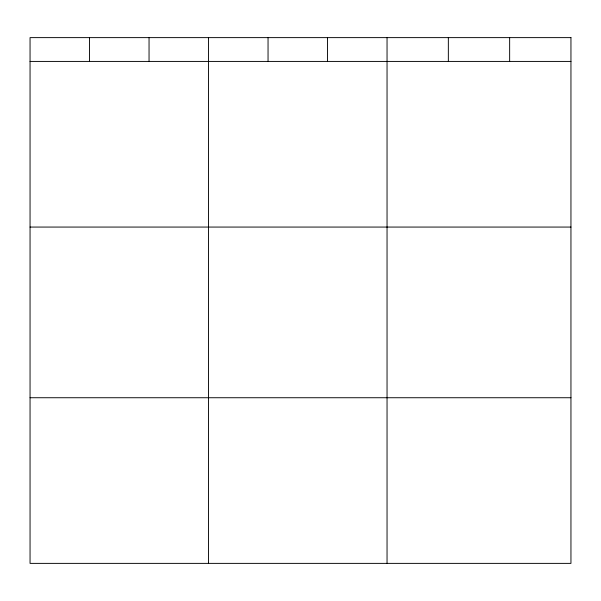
<?xml version="1.0" encoding="UTF-8"?>
<svg xmlns="http://www.w3.org/2000/svg" width="601" height="601" viewBox="0 0 601 601"><rect width="100%" height="100%" fill="white"/><g stroke="black" fill="none" stroke-linecap="round" stroke-linejoin="round"><path stroke-width="0.9" d="M30.05 61.422L570.95 61.422M30.05 227.065L570.95 227.065M30.05 397.734L570.95 397.734M509.648 37.623L509.648 61.422M448.346 37.623L448.346 61.422M387.044 37.623L387.044 563.377M327.545 37.623L327.545 61.422M268.046 37.623L268.046 61.422M208.547 37.623L208.547 563.377M149.048 37.623L149.048 61.422M89.549 37.623L89.549 61.422M570.95 37.623L30.05 37.623L30.05 563.377L570.95 563.377L570.95 37.623"/></g></svg>
